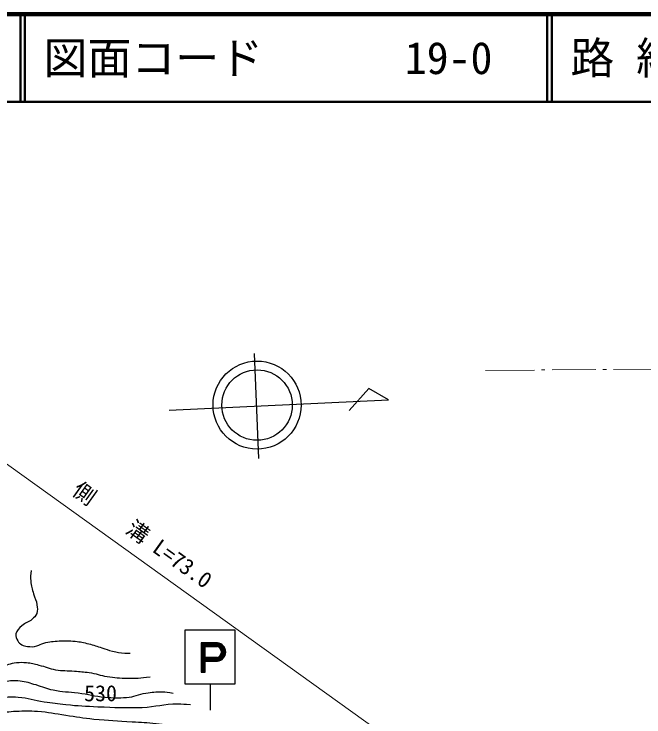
# Model space of a CAD drawing. Units: millimetres, scale not verified. Extents: x 40000 to 680000, y 20000 to 380000.
# Drawn here: x 117014 to 188756, y 299974 to 380000 of the extents above; entities that cross this region are included whole.
import ezdxf
from ezdxf.enums import TextEntityAlignment as Align

# ---------------------------------------------------------------- set-up
doc = ezdxf.new("R2010")
doc.units = ezdxf.units.MM
doc.header["$LTSCALE"] = 1000
for name, color, linetype, lineweight in [('M-BGD', 7, 'Continuous', 25), ('M-BGD-HTXT', 7, 'Continuous', 13), ('M-STR-HTXT', 7, 'Continuous', 13), ('M-STR-STRC', 7, 'Continuous', 25), ('M-TTL', 2, 'Continuous', 140), ('M-TTL-LINE', 7, 'Continuous', 50)]:
    doc.layers.add(name, color=color, linetype=linetype, lineweight=lineweight)
doc.layers.add('M-TTL-TXT', color=7, linetype='Continuous')
doc.styles.add('ＭＳ ゴシック', font='')
doc.styles.get('ＭＳ ゴシック').set_extended_font_data('MS Gothic')

msp = doc.modelspace()

# ---------------------------------------------------------------- linework, layer by layer
at = {"layer": 'M-BGD'}
for p, q in [((144345, 341343), (144859, 329406)), ((157410, 337370), (155175, 334868)), ((159658, 336064), (157410, 337370)), ((134684, 334912), (159658, 336064))]:
    msp.add_line(p, q, dxfattribs=at)
for radius in [5016, 4013]:
    msp.add_circle((144693, 335481), radius, dxfattribs=at)
for points, knots in [([(107158, 325211), (107435, 323095), (107509, 322452), (107563, 320673), (107623, 318693), (107492, 317583), (107360, 315607), (107244, 313863), (107080, 312893), (106955, 311149), (106861, 309837), (106696, 309098), (106793, 307786), (106869, 306752), (106869, 306105), (107360, 305192), (107868, 304250), (108313, 303809), (109062, 303044), (109488, 302610), (109739, 302353), (110278, 302072), (110697, 301853), (110984, 301842), (111453, 301788), (111972, 301729), (112270, 301786), (112791, 301829), (113746, 301906), (114268, 302061), (115222, 302153), (116105, 302238), (116606, 302288), (117491, 302234), (118663, 302162), (119289, 301881), (120450, 301707), (121413, 301563), (121953, 301480), (122922, 301383), (124342, 301241), (125142, 301200), (126569, 301140), (128530, 301056), (129632, 300991), (131594, 301059), (133184, 301113), (134056, 301500), (135646, 301464), (136217, 301451), (136430, 301454), (137105, 301383)], [0, 0, 0, 0, 1, 1, 1, 2, 2, 2, 3, 3, 3, 4, 4, 4, 5, 5, 5, 6, 6, 6, 7, 7, 7, 8, 8, 8, 9, 9, 9, 10, 10, 10, 11, 11, 11, 12, 12, 12, 13, 13, 13, 14, 14, 14, 15, 15, 15, 16, 16, 16, 17, 17, 17, 17]), ([(108981, 324320), (109462, 323190), (109646, 322776), (109832, 321726), (110010, 320728), (109996, 320146), (109954, 319133), (109911, 318097), (109791, 317523), (109630, 316499), (109434, 315257), (109224, 314579), (109022, 313338), (108829, 312156), (108642, 311496), (108616, 310298), (108597, 309346), (108540, 308778), (108819, 307867), (109147, 306798), (109505, 306251), (110116, 305314), (110660, 304478), (110951, 303904), (111818, 303409), (112131, 303230), (112349, 303155), (112709, 303166), (113374, 303187), (113730, 303357), (114371, 303531), (114994, 303700), (115315, 303907), (115951, 304017), (116623, 304133), (117017, 304171), (117694, 304098), (118408, 304021), (118786, 303847), (119477, 303652), (120258, 303433), (120670, 303215), (121463, 303044), (122553, 302810), (123195, 302871), (124300, 302720), (125506, 302556), (126166, 302339), (127379, 302234), (128326, 302152), (128864, 302115), (129811, 302193), (130699, 302267), (131158, 302552), (132040, 302680), (132748, 302782), (133149, 302877), (133863, 302842), (134358, 302817), (134552, 302793), (135120, 302680)], [0, 0, 0, 0, 1, 1, 1, 2, 2, 2, 3, 3, 3, 4, 4, 4, 5, 5, 5, 6, 6, 6, 7, 7, 7, 8, 8, 8, 9, 9, 9, 10, 10, 10, 11, 11, 11, 12, 12, 12, 13, 13, 13, 14, 14, 14, 15, 15, 15, 16, 16, 16, 17, 17, 17, 18, 18, 18, 19, 19, 19, 20, 20, 20, 20]), ([(114655, 319781), (114497, 319008), (114443, 318724), (114452, 318039), (114462, 317318), (114610, 316925), (114736, 316215), (114837, 315643), (115028, 315337), (115019, 314756), (115007, 313958), (114795, 313525), (114533, 312770), (114249, 311954), (113963, 311547), (113642, 310744), (113329, 309963), (113016, 309553), (112912, 308718), (112827, 308034), (112870, 307583), (113196, 306975), (113412, 306571), (113637, 306372), (114047, 306165), (114582, 305895), (114947, 305844), (115546, 305841), (116239, 305837), (116600, 306093), (117289, 306165), (117730, 306210), (117982, 306207), (118423, 306165), (118986, 306111), (119293, 306014), (119842, 305881), (120592, 305700), (120986, 305488), (121746, 305354), (122575, 305209), (123056, 305264), (123894, 305192), (124544, 305137), (124911, 305129), (125556, 305030), (126372, 304905), (126807, 304713), (127623, 304584), (128517, 304443), (129027, 304400), (129932, 304382), (130947, 304362), (131323, 304411), (132526, 304544)], [0, 0, 0, 0, 1, 1, 1, 2, 2, 2, 3, 3, 3, 4, 4, 4, 5, 5, 5, 6, 6, 6, 7, 7, 7, 8, 8, 8, 9, 9, 9, 10, 10, 10, 11, 11, 11, 12, 12, 12, 13, 13, 13, 14, 14, 14, 15, 15, 15, 16, 16, 16, 17, 17, 17, 18, 18, 18, 18]), ([(118950, 316661), (118888, 316114), (118876, 315919), (118910, 315445), (118951, 314863), (119084, 314550), (119234, 313986), (119366, 313489), (119562, 313240), (119626, 312730), (119673, 312353), (119725, 312116), (119599, 311757), (119486, 311439), (119307, 311311), (119058, 311082), (118664, 310719), (118287, 310719), (117897, 310352), (117572, 310047), (117327, 309866), (117221, 309434), (117145, 309126), (117284, 308928), (117437, 308650), (117560, 308428), (117680, 308323), (117897, 308191), (118122, 308053), (118283, 308030), (118545, 308002), (118955, 307957), (119201, 307948), (119599, 308056), (119928, 308146), (120080, 308291), (120409, 308380), (121077, 308562), (121474, 308588), (122165, 308623), (122871, 308660), (123272, 308668), (123975, 308596), (124585, 308534), (124920, 308443), (125515, 308299), (126116, 308154), (126438, 308023), (127028, 307840), (127494, 307695), (127740, 307563), (128217, 307462), (128760, 307346), (129068, 307285), (129622, 307245), (129864, 307228), (129950, 307221), (130243, 307218)], [0, 0, 0, 0, 1, 1, 1, 2, 2, 2, 3, 3, 3, 4, 4, 4, 5, 5, 5, 6, 6, 6, 7, 7, 7, 8, 8, 8, 9, 9, 9, 10, 10, 10, 11, 11, 11, 12, 12, 12, 13, 13, 13, 14, 14, 14, 15, 15, 15, 16, 16, 16, 17, 17, 17, 18, 18, 18, 19, 19, 19, 19]), ([(109584, 299541), (110022, 299433), (110182, 299399), (110572, 299383), (111012, 299365), (111259, 299426), (111693, 299501), (112178, 299583), (112432, 299708), (112909, 299831), (113774, 300055), (114253, 300205), (115129, 300376), (115950, 300535), (116419, 300586), (117253, 300632), (118202, 300684), (118739, 300696), (119687, 300627), (120950, 300534), (121645, 300354), (122899, 300178), (124150, 300004), (124845, 299856), (126101, 299730), (127800, 299559), (128758, 299543), (130461, 299423), (131531, 299348), (132135, 299365), (133199, 299231), (134181, 299107), (134732, 299023), (135696, 298799), (136784, 298546), (137391, 298384), (138450, 298030), (140387, 297384), (141447, 296942), (143317, 296121), (144896, 295428), (145790, 295044), (147280, 294176), (148239, 293617), (148829, 293356), (149657, 292615), (150271, 292066), (150625, 291745), (151074, 291054), (151453, 290470), (151597, 290101), (151890, 289469), (152066, 289092), (152124, 288965), (152320, 288495)], [0, 0, 0, 0, 1, 1, 1, 2, 2, 2, 3, 3, 3, 4, 4, 4, 5, 5, 5, 6, 6, 6, 7, 7, 7, 8, 8, 8, 9, 9, 9, 10, 10, 10, 11, 11, 11, 12, 12, 12, 13, 13, 13, 14, 14, 14, 15, 15, 15, 16, 16, 16, 17, 17, 17, 18, 18, 18, 18])]:
    msp.add_open_spline(points, degree=3, knots=knots, dxfattribs=at)
at = {"layer": 'M-BGD-HTXT'}
for p, q in [((176286, 339471), (170714, 339429)), ((177486, 339481), (177086, 339478)), ((183286, 339525), (178286, 339487)), ((184486, 339534), (184086, 339531)), ((190286, 339578), (185286, 339540))]:
    msp.add_line(p, q, dxfattribs=at)
at = {"layer": 'M-STR-HTXT'}
msp.add_line((102095, 338851), (158303, 298557), dxfattribs=at)
at = {"layer": 'M-STR-STRC'}
for p, q in [((142214, 309868), (136479, 309868)), ((136479, 309868), (136479, 303757)), ((142214, 303757), (142214, 309868)), ((138341, 307560), (139190, 308409)), ((138341, 307702), (139048, 308409)), ((138341, 307843), (138907, 308409)), ((138341, 307985), (138766, 308409)), ((138341, 308126), (138624, 308409)), ((138341, 308267), (138483, 308409)), ((138783, 307967), (138341, 308409)), ((138783, 307826), (138341, 308267)), ((138783, 307684), (138341, 308126)), ((138916, 307976), (138483, 308409)), ((139057, 307976), (138624, 308409)), ((139199, 307976), (138766, 308409)), ((138898, 307976), (139331, 308409)), ((139340, 307976), (138907, 308409)), ((139040, 307976), (139473, 308409)), ((139481, 307976), (139048, 308409)), ((139181, 307976), (139614, 308409)), ((139623, 307976), (139190, 308409)), ((139323, 307976), (139756, 308409)), ((139764, 307976), (139331, 308409)), ((139464, 307976), (139897, 308409)), ((139906, 307976), (139473, 308409)), ((139605, 307976), (140038, 308409)), ((140047, 307976), (139614, 308409)), ((139747, 307976), (140180, 308409)), ((140209, 307956), (139756, 308409)), ((139888, 307976), (140301, 308388)), ((141107, 307199), (139897, 308409)), ((140030, 307976), (140411, 308357)), ((141119, 307328), (140038, 308409)), ((140163, 307968), (140511, 308316)), ((141113, 307476), (140180, 308409)), ((140270, 307933), (140604, 308267)), ((141079, 307651), (140356, 308374)), ((140361, 307883), (140689, 308211)), ((140441, 307821), (140767, 308148)), ((140971, 307900), (140605, 308267)), ((138783, 307543), (138341, 307985)), ((138341, 307419), (138783, 307861)), ((138783, 307401), (138341, 307843)), ((138341, 307277), (138783, 307719)), ((138783, 307260), (138341, 307702)), ((138341, 307136), (138783, 307578)), ((138783, 307119), (138341, 307560)), ((138341, 306995), (138783, 307436)), ((138783, 306977), (138341, 307419)), ((139924, 306315), (141110, 307501)), ((140065, 306315), (141119, 307368)), ((140509, 307748), (140839, 308078)), ((140565, 307663), (140903, 308001)), ((140592, 307124), (141087, 307619)), ((140608, 307565), (140961, 307917)), ((141082, 307083), (140612, 307552)), ((140635, 307450), (141011, 307826)), ((140639, 307312), (141054, 307727)), ((141046, 306977), (140641, 307382)), ((138341, 306853), (138783, 307295)), ((138783, 306836), (138341, 307277)), ((138341, 306712), (138783, 307154)), ((139163, 306315), (138341, 307136)), ((138341, 306570), (138783, 307012)), ((139021, 306315), (138341, 306995)), ((138341, 306429), (138783, 306871)), ((138880, 306315), (138341, 306853)), ((138341, 306005), (139092, 306756)), ((138341, 306146), (138951, 306756)), ((138341, 306288), (138810, 306756)), ((138783, 306270), (138341, 306712)), ((138783, 306129), (138341, 306570)), ((138793, 306315), (139234, 306756)), ((139304, 306315), (138863, 306756)), ((138934, 306315), (139375, 306756)), ((139446, 306315), (139004, 306756)), ((139076, 306315), (139517, 306756)), ((139587, 306315), (139146, 306756)), ((139217, 306315), (139658, 306756)), ((139728, 306315), (139287, 306756)), ((139358, 306315), (139800, 306756)), ((139870, 306315), (139429, 306756)), ((139500, 306315), (139941, 306756)), ((140011, 306315), (139570, 306756)), ((139641, 306315), (140082, 306756)), ((140153, 306315), (139711, 306756)), ((139783, 306315), (140265, 306797)), ((140278, 306330), (139853, 306756)), ((140390, 306360), (139994, 306756)), ((140493, 306399), (140134, 306757)), ((140211, 306319), (141109, 307217)), ((140587, 306446), (140244, 306789)), ((140673, 306501), (140340, 306835)), ((140395, 306361), (141067, 307033)), ((140753, 306563), (140422, 306894)), ((140825, 306632), (140493, 306964)), ((140891, 306707), (140552, 307046)), ((140950, 306790), (140599, 307141)), ((141002, 306879), (140630, 307251)), ((140684, 306509), (140919, 306744)), ((138783, 305987), (138341, 306429)), ((138341, 305863), (138783, 306305)), ((138783, 305846), (138341, 306288)), ((138341, 305722), (138783, 306164)), ((138783, 305704), (138341, 306146)), ((138341, 305580), (138783, 306022)), ((138783, 305563), (138341, 306005)), ((138341, 305439), (138783, 305881)), ((138783, 305422), (138341, 305863)), ((138341, 305298), (138783, 305739)), ((138783, 305280), (138341, 305722)), ((138341, 305156), (138783, 305598)), ((138783, 305139), (138341, 305580)), ((138713, 305067), (138341, 305439)), ((138571, 305067), (138341, 305298)), ((138430, 305067), (138341, 305156)), ((138394, 305067), (138783, 305456)), ((138535, 305067), (138783, 305315)), ((138677, 305067), (138783, 305174)), ((136479, 303757), (142214, 303757)), ((139347, 303757), (139347, 300746))]:
    msp.add_line(p, q, dxfattribs=at)
for points in [[(140179, 308409), (138341, 308409), (138341, 305067), (138783, 305067), (138783, 306315), (140179, 306315)], [(140125, 306756), (138783, 306756), (138783, 307976), (140125, 307976)]]:
    msp.add_lwpolyline(points, dxfattribs=at)
for centre, radius, start, end in [((140066, 307362), 1053, 276.151, 83.849), ((140023, 307366), 619, 279.54386, 80.45614)]:
    msp.add_arc(centre, radius, start, end, dxfattribs=at)
at = {"layer": 'M-TTL'}
msp.add_line((680000, 380000), (40000, 380000), dxfattribs=at)
at = {"layer": 'M-TTL-LINE'}
for p, q in [((117750, 380000), (117750, 370000)), ((118250, 380000), (118250, 370000)), ((177750, 380000), (177750, 370000)), ((178250, 380000), (178250, 370000)), ((40000, 370000), (680000, 370000))]:
    msp.add_line(p, q, dxfattribs=at)

# ---------------------------------------------------------------- texts
at = {"layer": 'M-BGD', "style": 'ＭＳ ゴシック'}
msp.add_text('530', height=1833, dxfattribs=at).set_placement((124994, 301207), align=Align.BOTTOM_LEFT)
at = {"layer": 'M-STR-HTXT', "style": 'ＭＳ ゴシック'}
msp.add_text('側\u3000\u3000溝 L=73.0', height=1833, rotation=324.364, dxfattribs=at).set_placement((130782, 319517), align=Align.BOTTOM_CENTER)
at = {"layer": 'M-TTL-TXT', "style": 'ＭＳ ゴシック'}
for s, p in [('図面コード', (120380, 375000)), ('路 線 名', (180380, 375000)), ('19-0', (161521, 375000))]:
    msp.add_text(s, height=3666, dxfattribs=at).set_placement(p, align=Align.MIDDLE_LEFT)

doc.saveas('drawing.dxf')
